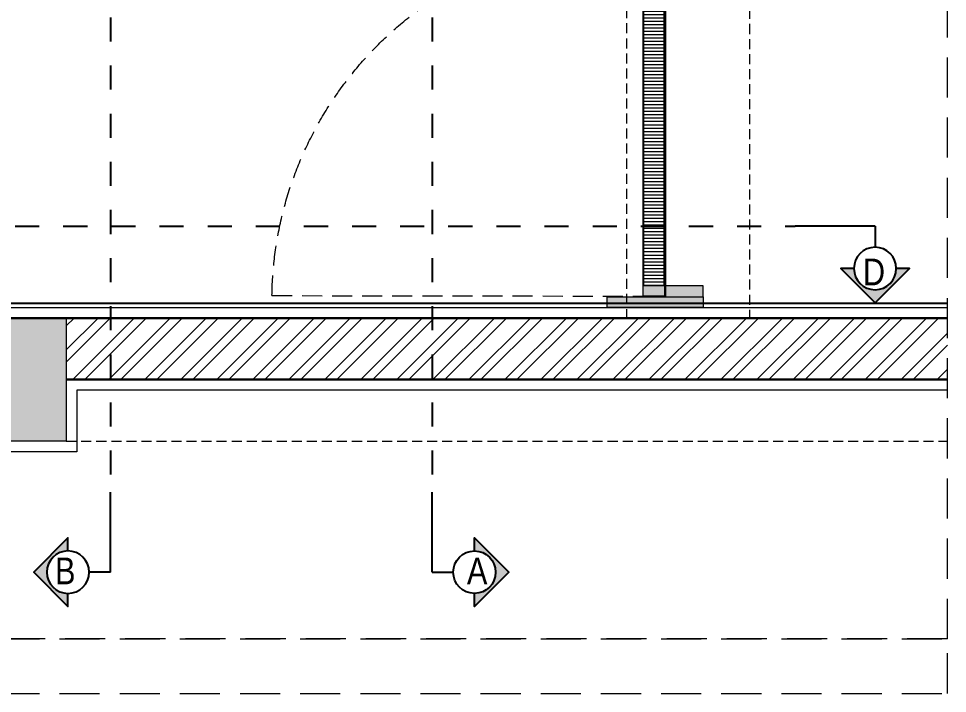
# Model space of a CAD drawing. Header units: inches. Extents: x 899679 to 12882928, y -3363313 to 527800.
# Drawn here: x 947585 to 949322, y 506453 to 507715 of the extents above; entities that cross this region are included whole.
import ezdxf
from ezdxf.enums import TextEntityAlignment as Align

# ---------------------------------------------------------------- set-up
doc = ezdxf.new("R2010")
doc.units = ezdxf.units.IN
doc.header["$LTSCALE"] = 150
for name, pattern in [('Dash', [6, 3, -3]), ('HIDDEN', [0.375, 0.25, -0.125]), ('HIDDEN2', [0.1875, 0.125, -0.0625])]:
    doc.linetypes.add(name, pattern=pattern)
for name, color, linetype, lineweight in [('300X755-BEAM-MSA', 5, 'HIDDEN2', 13), ('46', 46, 'Continuous', 5), ('COLUMN', 5, 'Continuous', 13), ('g-cen-sym', 8, 'Continuous', 25), ('g-dot', 8, 'HIDDEN', 9), ('g-ele-02', 8, 'Continuous', 9), ('g-ele-3', 8, 'Continuous', 0), ('g-ele02', 8, 'Continuous', 9), ('P_Water Supply Downtake pipe', 3, 'Continuous', 25), ('PLASTER', 3, 'Continuous', 9), ('SHEET', 7, 'Continuous', 13), ('TILE', 8, 'Continuous', 13), ('WALL HATCH-MSA', 251, 'Continuous', 9), ('WALL-MSA', 32, 'Continuous', 30)]:
    doc.layers.add(name, color=color, linetype=linetype, lineweight=lineweight)
for name, color, linetype in [('g-sol250', 8, 'Continuous'), ('R.C.C HATCH-MSA', 250, 'Continuous'), ('TILE SECTION', 152, 'Continuous')]:
    doc.layers.add(name, color=color, linetype=linetype)
doc.styles.add('SWINS', font='swissc.ttf')

# ---------------------------------------------------------------- blocks, each defined once
blk = doc.blocks.new('A$C90003454')
at = {"layer": '46'}
for points in [[(61, 43.86744019016623), (61, 83.86744019016623), (41, 83.86744019016623), (41, 43.86744019016623)], [(689, 83.86744019016623), (689, 43.86744019016623), (709, 43.86744019016623), (709, 83.86744019016623)]]:
    blk.add_hatch(color=256, dxfattribs=at).paths.add_polyline_path(points)
at = {"layer": 'g-sol250'}
h = blk.add_hatch(color=256, dxfattribs=at)
h.dxf.hatch_style = 1
h.paths.add_polyline_path([(60, -27.99999954551458), (40, -27.99999954574741), (40, 42.00000045448542), (60, 42.00000045448542)])
h.paths.add_polyline_path([(40, -27.99999954551458), (20, -27.99999954551458), (20, 151.0000004544854), (40, 151.0000004544854)])
h = blk.add_hatch(color=256, dxfattribs=at)
h.dxf.hatch_style = 1
h.paths.add_polyline_path([(710, -27.99999954551458), (690, -27.99999954574741), (690, 42.00000045448542), (710, 42.00000045448542)])
h.paths.add_polyline_path([(730, -27.99999954551458), (710, -27.99999954551458), (710, 151.000000454369), (730, 151.0000004546018)])
at = {"layer": 'g-dot', "linetype": 'HIDDEN'}
blk.add_lwpolyline([(708.0000086771324, 778.1736657531001), (709, 80.0014110840857)], dxfattribs=at)
blk.add_arc((718.4141859840602, 100.0001017961185), 678.2535204022481, 90.87977700367651, 182.8507157516612, dxfattribs=at)
at = {"layer": 'g-ele-02', "ltscale": 750}
for p, q in [((40, 42.00000045448542), (60, 42.00000045448542)), ((40, -27.99999954551458), (40, 38.13397134840488)), ((20, -27.99999954551458), (40, -27.99999954551458))]:
    blk.add_line(p, q, dxfattribs=at)
for points in [[(20, 151.0000004544854), (20, -27.99999954551458), (40, -27.99999954551458), (40, 151.0000004544854)], [(710, 151.0000004544854), (710, -27.99999954551458), (730, -27.99999954551458), (730, 151.0000004544854)], [(40, -27.99999954551458), (40, 42.00000045448542), (60, 42.00000045448542), (60, -27.99999954551458)], [(690, -27.99999954551458), (690, 42.00000045448542), (710, 42.00000045448542), (710, -27.99999954551458)]]:
    blk.add_lwpolyline(points, close=True, dxfattribs=at)
at = {"layer": 'g-ele-3'}
for p, q in [((40, 62.00000045448542), (40, 42.00000045448542)), ((40, 42.00000045448542), (690, 42.00000045448542))]:
    blk.add_line(p, q, dxfattribs=at)
at = {"layer": 'g-ele02'}
for p, q in [((41, 43.86744019016623), (41, 83.86744019016623)), ((41, 83.86744019016623), (61, 83.86744019016623)), ((689, 83.86744019016623), (61, 83.86744019016623)), ((61, 83.86744019016623), (61, 43.86744019016623)), ((689, 82.86744019016623), (61, 82.86744019016623)), ((61, 43.86744019016623), (41, 43.86744019016623)), ((689, 44.86744019016623), (61, 44.86744019016623)), ((689, 43.86744019016623), (61, 43.86744019016623))]:
    blk.add_line(p, q, dxfattribs=at)
blk.add_lwpolyline([(689, 43.86744019016623), (709, 43.86744019016623), (709, 83.86744019016623), (689, 83.86744019016623)], close=True, dxfattribs=at)
at = {"layer": 'TILE'}
for p, q in [((63.95024102553725, 44.86744019016623, 0.0001237426053477542), (63.95024102553725, 82.86744019016623, 0.0001237426053477542)), ((70.20024102553725, 44.86744019016623, 0.0001237426053477542), (70.20024102553725, 82.86744019016623, 0.0001237426053477542)), ((76.45024102553725, 44.86744019016623, 0.0001237426053477542), (76.45024102553725, 82.86744019016623, 0.0001237426053477542)), ((82.70024107769132, 44.86744019016623, 0.0001237426053477542), (82.70024107769132, 82.86744019016623, 0.0001237426053477542)), ((88.95024107769132, 44.86744019016623, 0.0001237426053477542), (88.95024107769132, 82.86744019016623, 0.0001237426053477542)), ((95.20024107769132, 44.86744019016623, 0.0001237426053477542), (95.20024107769132, 82.86744019016623, 0.0001237426053477542)), ((101.4502410776913, 44.86744019016623, 0.0001237426053477542), (101.4502410776913, 82.86744019016623, 0.0001237426053477542)), ((107.7002410776913, 44.86744019016623, 0.0001237426053477542), (107.7002410776913, 82.86744019016623, 0.0001237426053477542)), ((113.9502410776913, 44.86744019016623, 0.0001237426053477542), (113.9502410776913, 82.86744019016623, 0.0001237426053477542)), ((120.2002410776913, 44.86744019016623, 0.0001237426053477542), (120.2002410776913, 82.86744019016623, 0.0001237426053477542)), ((126.4502410776913, 44.86744019016623, 0.0001237426053477542), (126.4502410776913, 82.86744019016623, 0.0001237426053477542)), ((132.7002410776913, 44.86744019016623, 0.0001237426053477542), (132.7002410776913, 82.86744019016623, 0.0001237426053477542)), ((138.9502410776913, 44.86744019016623, 0.0001237426053477542), (138.9502410776913, 82.86744019016623, 0.0001237426053477542)), ((145.2002410776913, 44.86744019016623, 0.0001237426053477542), (145.2002410776913, 82.86744019016623, 0.0001237426053477542)), ((151.4502410776913, 44.86744019016623, 0.0001237426053477542), (151.4502410776913, 82.86744019016623, 0.0001237426053477542)), ((157.7002410776913, 44.86744019016623, 0.0001237426053477542), (157.7002410776913, 82.86744019016623, 0.0001237426053477542)), ((163.9502410776913, 44.86744019016623, 0.0001237426053477542), (163.9502410776913, 82.86744019016623, 0.0001237426053477542)), ((170.2002410776913, 44.86744019016623, 0.0001237426053477542), (170.2002410776913, 82.86744019016623, 0.0001237426053477542)), ((176.4502410776913, 44.86744019016623, 0.0001237426053477542), (176.4502410776913, 82.86744019016623, 0.0001237426053477542)), ((182.7002410776913, 44.86744019016623, 0.0001237426053477542), (182.7002410776913, 82.86744019016623, 0.0001237426053477542)), ((188.9502410776913, 44.86744019016623, 0.0001237426053477542), (188.9502410776913, 82.86744019016623, 0.0001237426053477542)), ((195.2002410776913, 44.86744019016623, 0.0001237426053477542), (195.2002410776913, 82.86744019016623, 0.0001237426053477542)), ((201.4502410776913, 44.86744019016623, 0.0001237426053477542), (201.4502410776913, 82.86744019016623, 0.0001237426053477542)), ((207.7002410776913, 44.86744019016623, 0.0001237426053477542), (207.7002410776913, 82.86744019016623, 0.0001237426053477542)), ((213.9502410776913, 44.86744019016623, 0.0001237426053477542), (213.9502410776913, 82.86744019016623, 0.0001237426053477542)), ((220.2002410776913, 44.86744019016623, 0.0001237426053477542), (220.2002410776913, 82.86744019016623, 0.0001237426053477542)), ((226.4502410776913, 44.86744019016623, 0.0001237426053477542), (226.4502410776913, 82.86744019016623, 0.0001237426053477542)), ((232.7002410776913, 44.86744019016623, 0.0001237426053477542), (232.7002410776913, 82.86744019016623, 0.0001237426053477542)), ((238.9502410776913, 44.86744019016623, 0.0001237426053477542), (238.9502410776913, 82.86744019016623, 0.0001237426053477542)), ((245.2002410776913, 44.86744019016623, 0.0001237426053477542), (245.2002410776913, 82.86744019016623, 0.0001237426053477542)), ((245.2002410776913, 44.86744019016623, 0.0001237426053477542), (245.2002410776913, 82.86744019016623, 0.0001237426053477542)), ((251.4502410776913, 44.86744019016623, 0.0001237426053477542), (251.4502410776913, 82.86744019016623, 0.0001237426053477542)), ((251.4502410776913, 44.86744019016623, 0.0001237426053477542), (251.4502410776913, 82.86744019016623, 0.0001237426053477542)), ((257.7002410776913, 44.86744019016623, 0.0001237426053477542), (257.7002410776913, 82.86744019016623, 0.0001237426053477542)), ((257.7002410776913, 44.86744019016623, 0.0001237426053477542), (257.7002410776913, 82.86744019016623, 0.0001237426053477542)), ((263.9502410776913, 44.86744019016623, 0.0001237426053477542), (263.9502410776913, 82.86744019016623, 0.0001237426053477542)), ((263.9502410776913, 44.86744019016623, 0.0001237426053477542), (263.9502410776913, 82.86744019016623, 0.0001237426053477542)), ((270.2002410776913, 44.86744019016623, 0.0001237426053477542), (270.2002410776913, 82.86744019016623, 0.0001237426053477542)), ((270.2002410776913, 44.86744019016623, 0.0001237426053477542), (270.2002410776913, 82.86744019016623, 0.0001237426053477542)), ((276.4502410776913, 44.86744019016623, 0.0001237426053477542), (276.4502410776913, 82.86744019016623, 0.0001237426053477542)), ((276.4502410776913, 44.86744019016623, 0.0001237426053477542), (276.4502410776913, 82.86744019016623, 0.0001237426053477542)), ((282.7002410776913, 44.86744019016623, 0.0001237426053477542), (282.7002410776913, 82.86744019016623, 0.0001237426053477542)), ((282.7002410776913, 44.86744019016623, 0.0001237426053477542), (282.7002410776913, 82.86744019016623, 0.0001237426053477542)), ((288.9502410776913, 44.86744019016623, 0.0001237426053477542), (288.9502410776913, 82.86744019016623, 0.0001237426053477542)), ((288.9502410776913, 44.86744019016623, 0.0001237426053477542), (288.9502410776913, 82.86744019016623, 0.0001237426053477542)), ((295.2002410776913, 44.86744019016623, 0.0001237426053477542), (295.2002410776913, 82.86744019016623, 0.0001237426053477542)), ((301.4502410776913, 44.86744019016623, 0.0001237426053477542), (301.4502410776913, 82.86744019016623, 0.0001237426053477542)), ((307.7002410776913, 44.86744019016623, 0.0001237426053477542), (307.7002410776913, 82.86744019016623, 0.0001237426053477542)), ((313.9502410776913, 44.86744019016623, 0.0001237426053477542), (313.9502410776913, 82.86744019016623, 0.0001237426053477542)), ((320.2002410776913, 44.86744019016623, 0.0001237426053477542), (320.2002410776913, 82.86744019016623, 0.0001237426053477542)), ((326.4502410776913, 44.86744019016623, 0.0001237426053477542), (326.4502410776913, 82.86744019016623, 0.0001237426053477542)), ((332.7002410776913, 44.86744019016623, 0.0001237426053477542), (332.7002410776913, 82.86744019016623, 0.0001237426053477542)), ((338.9502410776913, 44.86744019016623, 0.0001237426053477542), (338.9502410776913, 82.86744019016623, 0.0001237426053477542)), ((338.9502410255373, 44.86744019016623, 0.0001237426053477542), (338.9502410255373, 82.86744019016623, 0.0001237426053477542)), ((345.2002410776913, 44.86744019016623, 0.0001237426053477542), (345.2002410776913, 82.86744019016623, 0.0001237426053477542)), ((351.4502410776913, 44.86744019016623, 0.0001237426053477542), (351.4502410776913, 82.86744019016623, 0.0001237426053477542)), ((357.7002410776913, 44.86744019016623, 0.0001237426053477542), (357.7002410776913, 82.86744019016623, 0.0001237426053477542)), ((363.9502410776913, 44.86744019016623, 0.0001237426053477542), (363.9502410776913, 82.86744019016623, 0.0001237426053477542)), ((370.2002410776913, 44.86744019016623, 0.0001237426053477542), (370.2002410776913, 82.86744019016623, 0.0001237426053477542)), ((376.4502410776913, 44.86744019016623, 0.0001237426053477542), (376.4502410776913, 82.86744019016623, 0.0001237426053477542)), ((382.7002410776913, 44.86744019016623, 0.0001237426053477542), (382.7002410776913, 82.86744019016623, 0.0001237426053477542)), ((388.9502410776913, 44.86744019016623, 0.0001237426053477542), (388.9502410776913, 82.86744019016623, 0.0001237426053477542)), ((395.2002410776913, 44.86744019016623, 0.0001237426053477542), (395.2002410776913, 82.86744019016623, 0.0001237426053477542)), ((401.4502410776913, 44.86744019016623, 0.0001237426053477542), (401.4502410776913, 82.86744019016623, 0.0001237426053477542)), ((407.7002410776913, 44.86744019016623, 0.0001237426053477542), (407.7002410776913, 82.86744019016623, 0.0001237426053477542)), ((413.9502410776913, 44.86744019016623, 0.0001237426053477542), (413.9502410776913, 82.86744019016623, 0.0001237426053477542)), ((420.2002410776913, 44.86744019016623, 0.0001237426053477542), (420.2002410776913, 82.86744019016623, 0.0001237426053477542)), ((426.4502410776913, 44.86744019016623, 0.0001237426053477542), (426.4502410776913, 82.86744019016623, 0.0001237426053477542)), ((432.7002410776913, 44.86744019016623, 0.0001237426053477542), (432.7002410776913, 82.86744019016623, 0.0001237426053477542)), ((438.9502410776913, 44.86744019016623, 0.0001237426053477542), (438.9502410776913, 82.86744019016623, 0.0001237426053477542)), ((445.2002410776913, 44.86744019016623, 0.0001237426053477542), (445.2002410776913, 82.86744019016623, 0.0001237426053477542)), ((451.4502410776913, 44.86744019016623, 0.0001237426053477542), (451.4502410776913, 82.86744019016623, 0.0001237426053477542)), ((457.7002410776913, 44.86744019016623, 0.0001237426053477542), (457.7002410776913, 82.86744019016623, 0.0001237426053477542)), ((463.9502410776913, 44.86744019016623, 0.0001237426053477542), (463.9502410776913, 82.86744019016623, 0.0001237426053477542)), ((470.2002410776913, 44.86744019016623, 0.0001237426053477542), (470.2002410776913, 82.86744019016623, 0.0001237426053477542)), ((476.4502410776913, 44.86744019016623, 0.0001237426053477542), (476.4502410776913, 82.86744019016623, 0.0001237426053477542)), ((482.7002410776913, 44.86744019016623, 0.0001237426053477542), (482.7002410776913, 82.86744019016623, 0.0001237426053477542)), ((482.7002410888672, 44.86744019016623, 0.0001237426053477542), (482.7002410888672, 82.86744019016623, 0.0001237426053477542)), ((488.9502410776913, 44.86744019016623, 0.0001237426053477542), (488.9502410776913, 82.86744019016623, 0.0001237426053477542)), ((488.9502410888672, 44.86744019016623, 0.0001237426053477542), (488.9502410888672, 82.86744019016623, 0.0001237426053477542)), ((495.2002410776913, 44.86744019016623, 0.0001237426053477542), (495.2002410776913, 82.86744019016623, 0.0001237426053477542)), ((495.2002410888672, 44.86744019016623, 0.0001237426053477542), (495.2002410888672, 82.86744019016623, 0.0001237426053477542)), ((501.4502410776913, 44.86744019016623, 0.0001237426053477542), (501.4502410776913, 82.86744019016623, 0.0001237426053477542)), ((501.4502410888672, 44.86744019016623, 0.0001237426053477542), (501.4502410888672, 82.86744019016623, 0.0001237426053477542)), ((507.7002410776913, 44.86744019016623, 0.0001237426053477542), (507.7002410776913, 82.86744019016623, 0.0001237426053477542)), ((507.7002410888672, 44.86744019016623, 0.0001237426053477542), (507.7002410888672, 82.86744019016623, 0.0001237426053477542)), ((513.9502410776913, 44.86744019016623, 0.0001237426053477542), (513.9502410776913, 82.86744019016623, 0.0001237426053477542)), ((513.9502410888672, 44.86744019016623, 0.0001237426053477542), (513.9502410888672, 82.86744019016623, 0.0001237426053477542)), ((520.2002410776913, 44.86744019016623, 0.0001237426053477542), (520.2002410776913, 82.86744019016623, 0.0001237426053477542)), ((520.2002410888672, 44.86744019016623, 0.0001237426053477542), (520.2002410888672, 82.86744019016623, 0.0001237426053477542)), ((526.4502410776913, 44.86744019016623, 0.0001237426053477542), (526.4502410776913, 82.86744019016623, 0.0001237426053477542)), ((526.4502410888672, 44.86744019016623, 0.0001237426053477542), (526.4502410888672, 82.86744019016623, 0.0001237426053477542)), ((532.7002410888672, 44.86744019016623, 0.0001237426053477542), (532.7002410888672, 82.86744019016623, 0.0001237426053477542)), ((538.9502410888672, 44.86744019016623, 0.0001237426053477542), (538.9502410888672, 82.86744019016623, 0.0001237426053477542)), ((545.2002410888672, 44.86744019016623, 0.0001237426053477542), (545.2002410888672, 82.86744019016623, 0.0001237426053477542)), ((551.4502410888672, 44.86744019016623, 0.0001237426053477542), (551.4502410888672, 82.86744019016623, 0.0001237426053477542)), ((557.7002410888672, 44.86744019016623, 0.0001237426053477542), (557.7002410888672, 82.86744019016623, 0.0001237426053477542)), ((563.9502410888672, 44.86744019016623, 0.0001237426053477542), (563.9502410888672, 82.86744019016623, 0.0001237426053477542)), ((570.2002410888672, 44.86744019016623, 0.0001237426053477542), (570.2002410888672, 82.86744019016623, 0.0001237426053477542)), ((576.4502410888672, 44.86744019016623, 0.0001237426053477542), (576.4502410888672, 82.86744019016623, 0.0001237426053477542)), ((582.7002410888672, 44.86744019016623, 0.0001237426053477542), (582.7002410888672, 82.86744019016623, 0.0001237426053477542)), ((588.9502410888672, 44.86744019016623, 0.0001237426053477542), (588.9502410888672, 82.86744019016623, 0.0001237426053477542)), ((595.2002410888672, 44.86744019016623, 0.0001237426053477542), (595.2002410888672, 82.86744019016623, 0.0001237426053477542)), ((601.4502410888672, 44.86744019016623, 0.0001237426053477542), (601.4502410888672, 82.86744019016623, 0.0001237426053477542)), ((607.7002410888672, 44.86744019016623, 0.0001237426053477542), (607.7002410888672, 82.86744019016623, 0.0001237426053477542)), ((613.9502410888672, 44.86744019016623, 0.0001237426053477542), (613.9502410888672, 82.86744019016623, 0.0001237426053477542)), ((620.2002410888672, 44.86744019016623, 0.0001237426053477542), (620.2002410888672, 82.86744019016623, 0.0001237426053477542)), ((626.4502410888672, 44.86744019016623, 0.0001237426053477542), (626.4502410888672, 82.86744019016623, 0.0001237426053477542)), ((632.7002410888672, 44.86744019016623, 0.0001237426053477542), (632.7002410888672, 82.86744019016623, 0.0001237426053477542)), ((638.9502410888672, 44.86744019016623, 0.0001237426053477542), (638.9502410888672, 82.86744019016623, 0.0001237426053477542)), ((645.2002410888672, 44.86744019016623, 0.0001237426053477542), (645.2002410888672, 82.86744019016623)), ((651.4502410888672, 44.86744019016623, 0.0001237426053477542), (651.4502410888672, 82.86744019016623, 0.0001237426053477542)), ((657.7002410888672, 44.86744019016623, 0.0001237426053477542), (657.7002410888672, 82.86744019016623, 0.0001237426053477542)), ((663.9502410888672, 44.86744019016623, 0.0001237426053477542), (663.9502410888672, 82.86744019016623, 0.0001237426053477542)), ((670.2002410888672, 44.86744019016623, 0.0001237426053477542), (670.2002410888672, 82.86744019016623, 0.0001237426053477542)), ((676.4502410888672, 44.86744019016623, 0.0001237426053477542), (676.4502410888672, 82.86744019016623, 0.0001237426053477542)), ((682.7002410888672, 44.86744019016623, 0.0001237426053477542), (682.7002410888672, 82.86744019016623, 0.0001237426053477542)), ((688.9502410888672, 44.86744019016623, 0.0001237426053477542), (688.9502410888672, 82.86744019016623, 0.0001237426053477542))]:
    blk.add_line(p, q, dxfattribs=at)
at = {"layer": 'TILE SECTION'}
blk.add_line((19.99999997019768, 139.0000004544854, 1.390123540723209e-07), (19.99999997019768, 147.0000004544854, 1.76020270359345e-07), dxfattribs=at)
blk.add_lwpolyline([(28, -27.99999954551458), (28, -28)], dxfattribs=at)
blk = doc.blocks.new('sec')
at = {"layer": 'g-cen-sym'}
h = blk.add_hatch(color=256, dxfattribs=at)
h.paths.add_polyline_path([(2.73e-14, 537.5273218287452), (-107.956475941309, 429.5708458874361), (-107.956475941309, 399.1607016395453, -0.2062306983916904), (2.730000000001706e-14, 445.6665243379758, -0.4142135623730596), (148.5555081145527, 297.1110162260618), (240.4163056053222, 297.1110162260618)])
h.paths.add_polyline_path([(-107.956475941309, 399.1607016395454), (-107.956475941309, 429.5708458874361), (-138.1869732997017, 399.3403485290693), (-138.1869732997017, 351.6371512499004, -0.09565303018648871)])
h.paths.add_polyline_path([(-138.1869732997017, 399.3403485290693), (-168.4174706606815, 369.1098511680636), (-168.4174706606815, 297.1110162260618), (-148.5555081119139, 297.1110162260618, -0.09423427136048851), (-138.1869732997017, 351.6371512499004)])
h.paths.add_polyline_path([(-168.4174706580426, 369.1098511680636), (-204.6941080129084, 332.8332138158367), (-204.6941080129084, 297.1110162260618), (-168.4174706606815, 297.1110162260618)])
h.paths.add_polyline_path([(-204.6941080129084, 332.8332138158367), (-240.4163056027092, 297.1110162260618), (-204.6941080129084, 297.1110162260618)])
for q in [(2.73e-14, 148.5555081130354), (-561.6378324203346, 0)]:
    blk.add_line((0, 0), q, dxfattribs=at)
blk.add_lwpolyline([(-148.5555081119139, 297.1110162260618), (-240.4163056027092, 297.1110162260618), (2.73e-14, 537.5273218287452), (240.4163056053222, 297.1110162260618), (148.5555081145527, 297.1110162260618)], dxfattribs=at)
blk.add_circle((2.73e-14, 297.1110162260618), 148.5555081130354, dxfattribs=at)
blk = doc.blocks.new('G$CD5AA7AB6')
at = {"layer": 'R.C.C HATCH-MSA'}
h = blk.add_hatch(color=251, dxfattribs=at)
h.dxf.hatch_style = 1
h.paths.add_polyline_path([(-1647.899999409914, 702.0041042943485), (-2747.900000083027, 702.0041042943485), (-2847.899999408983, 702.0041043459205), (-2847.899999408983, 472.0041044752579), (-1933.500000011409, 472.0041044752579), (-1647.899999409914, 472.0041043445235)])
at = {"layer": 'WALL HATCH-MSA'}
h = blk.add_hatch(dxfattribs=at)
h.set_pattern_fill('ANSI32', color=251, scale=5)
h.set_pattern_definition([(45, (-945607.6998753166, -538697.8564447874), (-33.67596045400933, 33.67596045400933), []), (45, (-945585.2492253166, -538697.8564447874), (-33.67596045400933, 33.67596045400933), [])])
h.paths.add_polyline_path([(-485.0000000001164, 2602.004104294349), (-599.9999999998836, 2602.004104294349), (-600, 2102.004104294349), (-1092.999999996275, 2102.004104294349), (-1092.999999996275, 1987.004104294349), (-600, 1987.004104294349), (-600, 1452.004104294349), (-485, 1452.004104294349)])
h.paths.add_polyline_path([(-1647.899999409798, 702.0041042943485), (-1647.899999409914, 587.0041042943485), (1.164153218269348e-10, 587.0041042943485), (-1.164153218269348e-10, 702.0041042943485)])
h.paths.add_polyline_path([(-1818.500000011409, 472.0041044225218), (-1933.500000011409, 472.0041044752579), (-1933.500000011642, 102.0041043459205), (-1818.500000011409, 102.0041043459205)])
h.paths.add_polyline_path([(-2847.900000083027, 702.0041043459205), (-2732.900000083027, 702.0041042943485), (-2732.900000083027, 1987.004104294349), (-1742.999999996275, 1987.004104294349), (-1742.999999996275, 2602.004104294349), (-2847.90000004333, 2602.004104294349), (-2847.900000043446, 2598.704104346456), (-1857.999999996275, 2598.704104346456), (-1857.999999996275, 2102.004104294349), (-2847.900000083027, 2102.004104294349)])
at = {"layer": '300X755-BEAM-MSA', "color": 251}
for p, q in [((-370.000000211061, 2602.004104294349), (-370.0000001809094, 702.0041043459205)), ((-600.0000001995359, 1872.004104244756), (-600.0000001809094, 702.0041043459205)), ((-1647.899999409914, 702.0041043459205), (0, 702.0041043459205)), ((-1647.899999409914, 472.0041043459205), (0, 472.0041043459205))]:
    blk.add_line(p, q, dxfattribs=at)
at = {"layer": 'COLUMN', "color": 251}
blk.add_lwpolyline([(-2847.899999408983, 472.0041043445235), (-2847.899999408983, 702.0041043459205), (-1647.899999409914, 702.0041043459205), (-1647.899999409914, 472.0041043445235)], close=True, dxfattribs=at)
at = {"layer": 'g-cen-sym', "color": 251, "linetype": 'Dash', "lineweight": -3, "ltscale": 0.1}
for p, q in [((-1565.403079420212, 2434.149850054877, 2.840547297319923e-09), (-1565.403079420212, 376.5180269796401, 2.840547297319923e-09)), ((-963.7553616579389, 2434.149850054877, 2.840547297319923e-09), (-963.7553616579389, 376.5180269796401, 2.840547297319923e-09)), ((-3183.375586951151, 873.944566244958, 2.840547297319923e-09), (-284.9536169958301, 873.944566244958, 2.840547297319923e-09))]:
    blk.add_line(p, q, dxfattribs=at)
at = {"layer": 'PLASTER', "color": 251, "elevation": 2.777046007766426e-09}
for points in [[(-1722.999999996275, 2602.004104294349), (-1722.999999996275, 1967.004104294349), (-2712.900000083027, 1967.004104294349), (-2712.900000083027, 722.0041043459205), (-1647.899999409914, 722.0041043459205), (5.820766091346741e-10, 722.0041042943485)], [(0, 567.0041042943485), (-1627.899999409914, 567.0041042943485), (-1627.899999409914, 452.0041043445235), (-1798.500000011409, 452.0041043445235), (-1798.500000011409, 102.0041043456877)]]:
    blk.add_lwpolyline(points, dxfattribs=at)
at = {"layer": 'SHEET', "color": 251, "linetype": 'HIDDEN', "ltscale": 2}
for points in [[(-3347.900000083027, 102.0041043459205), (0, 102.0041043459205), (0, 2602.004104294349), (-3347.900000083027, 2602.004104294349)], [(0, 102.0041043454548), (-3347.900000083027, 102.0041043459205), (-3347.900000083027, 4.656612873077393e-10), (0, 0)]]:
    blk.add_lwpolyline(points, close=True, dxfattribs=at)
at = {"layer": 'TILE SECTION', "color": 251, "elevation": 2.777046007766426e-09}
blk.add_lwpolyline([(-1722.999999996275, 1967.004104294349), (-1722.999999996275, 1959.004104294349), (-2704.900000083027, 1959.004104294349), (-2704.900000083027, 730.0041043459205), (-1647.899999409914, 730.0041043459205), (8.149072527885437e-10, 730.0041042943485)], dxfattribs=at)
at = {"layer": 'WALL-MSA', "color": 251}
for p, q in [((0, 702.0041042943485), (-2732.900000083027, 702.0041042943485)), ((0, 587.0041042943485), (-1647.899999409914, 587.0041042943485))]:
    blk.add_line(p, q, dxfattribs=at)
at = {"layer": 'g-cen-sym', "color": 251, "linetype": 'Dash', "lineweight": -3, "ltscale": 0.1, "yscale": 0.2666666667908428, "zscale": 0.2666666667908428}
for p, xscale, rotation in [((-135.183528280817, 873.9445639436599, 2.840547297319923e-09), -0.2666666667908428, 180), ((-1565.40308172151, 226.747938264627, 2.840547297319923e-09), -0.2666666667908428, 89.99999999999999), ((-963.7553593566408, 226.747938264627, 2.840547297319923e-09), 0.2666666667908428, 270)]:
    blk.add_blockref('sec', p, dxfattribs=dict(at, xscale=xscale, rotation=rotation))
at = {"layer": 'g-dot', "color": 251, "ltscale": 0.2, "xscale": -1, "rotation": 89.99999999999999}
blk.add_blockref('A$C90003454', (-484.9999995455146, 1452.004104294349, 9.731154006734315e-08), dxfattribs=at)
at = {"layer": 'g-cen-sym', "color": 251, "linetype": 'Dash', "lineweight": -3, "ltscale": 0.1, "style": 'SWINS'}
for s, p in [('D', (-137.2873498415574, 788.2533376810607, 5.216504284030926e-09)), ('B', (-1649.769266685704, 229.1125383572653, 5.216504284030926e-09)), ('A', (-879.4216419250006, 229.1125383572653, 5.216504284030926e-09))]:
    blk.add_text(s, height=50, dxfattribs=at).set_placement(p, align=Align.MIDDLE_CENTER)

msp = doc.modelspace()

# ---------------------------------------------------------------- block references
at = {"layer": 'P_Water Supply Downtake pipe', "ltscale": 20}
msp.add_blockref('G$CD5AA7AB6', (949322.1193153643, 506452.565944661, -3.961746751900941e-08), dxfattribs=at)

doc.saveas('drawing.dxf')
